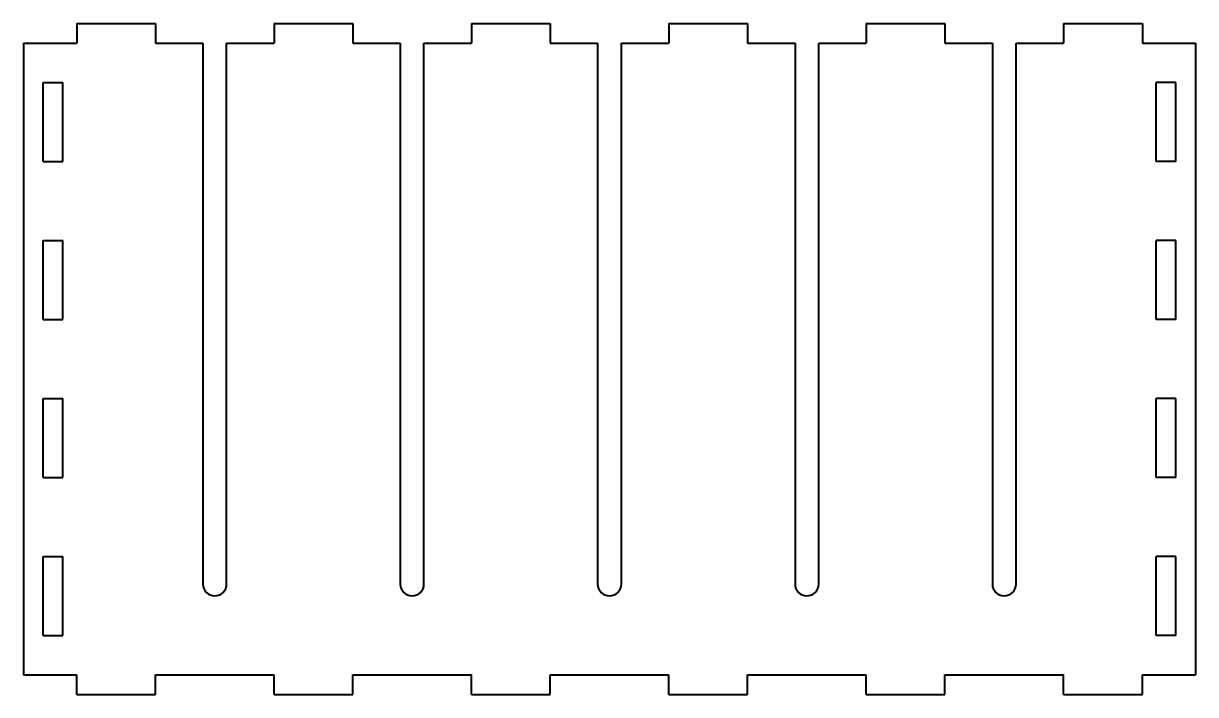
# Model space of a CAD drawing. Header units: inches. Extents: x 1.18 to 8.61, y -5.1 to -0.85.
import ezdxf

# ---------------------------------------------------------------- set-up
doc = ezdxf.new("R2010")
doc.units = ezdxf.units.IN
doc.header["$MEASUREMENT"] = 0
doc.layers.add('Visible', color=7, linetype='Continuous', lineweight=40)

msp = doc.modelspace()

# ---------------------------------------------------------------- linework, layer by layer
at = {"layer": 'Visible'}
for p, q in [((1.5218, -0.8502), (2.0218, -0.8502)), ((1.5218, -0.8502), (1.5218, -0.9752)), ((2.0218, -0.8502), (2.0218, -0.9752)), ((2.7718, -0.8502), (3.2718, -0.8502)), ((2.7718, -0.8502), (2.7718, -0.9752)), ((3.2718, -0.8502), (3.2718, -0.9752)), ((4.0218, -0.8502), (4.5218, -0.8502)), ((4.0218, -0.8502), (4.0218, -0.9752)), ((4.5218, -0.8502), (4.5218, -0.9752)), ((5.2718, -0.8502), (5.7718, -0.8502)), ((5.2718, -0.8502), (5.2718, -0.9752)), ((5.7718, -0.8502), (5.7718, -0.9752)), ((6.5218, -0.8502), (7.0218, -0.8502)), ((6.5218, -0.8502), (6.5218, -0.9752)), ((7.0218, -0.8502), (7.0218, -0.9752)), ((7.7718, -0.8502), (8.2718, -0.8502)), ((7.7718, -0.8502), (7.7718, -0.9752)), ((8.2718, -0.8502), (8.2718, -0.9752)), ((1.1846, -0.9752), (1.5218, -0.9752)), ((1.1846, -0.9752), (1.1846, -4.9752)), ((2.0218, -0.9752), (2.3218, -0.9752)), ((2.3218, -0.9752), (2.3218, -4.4002)), ((2.4718, -0.9752), (2.7718, -0.9752)), ((2.4718, -4.4002), (2.4718, -0.9752)), ((3.2718, -0.9752), (3.5718, -0.9752)), ((3.5718, -0.9752), (3.5718, -4.4002)), ((3.7218, -0.9752), (4.0218, -0.9752)), ((3.7218, -4.4002), (3.7218, -0.9752)), ((4.5218, -0.9752), (4.8218, -0.9752)), ((4.8218, -0.9752), (4.8218, -4.4002)), ((4.9718, -0.9752), (5.2718, -0.9752)), ((4.9718, -4.4002), (4.9718, -0.9752)), ((5.7718, -0.9752), (6.0718, -0.9752)), ((6.0718, -0.9752), (6.0718, -4.4002)), ((6.2218, -0.9752), (6.5218, -0.9752)), ((6.2218, -4.4002), (6.2218, -0.9752)), ((7.0218, -0.9752), (7.3218, -0.9752)), ((7.3218, -0.9752), (7.3218, -4.4002)), ((7.4718, -0.9752), (7.7718, -0.9752)), ((7.4718, -4.4002), (7.4718, -0.9752)), ((8.2718, -0.9752), (8.6089, -0.9752)), ((8.6089, -0.9752), (8.6089, -4.9752)), ((1.3096, -1.2252), (1.4346, -1.2252)), ((1.3096, -1.7252), (1.3096, -1.2252)), ((1.4346, -1.7252), (1.4346, -1.2252)), ((8.3589, -1.7252), (8.3589, -1.2252)), ((8.4839, -1.2252), (8.3589, -1.2252)), ((8.4839, -1.7252), (8.4839, -1.2252)), ((1.3096, -1.7252), (1.4346, -1.7252)), ((8.4839, -1.7252), (8.3589, -1.7252)), ((1.3096, -2.2252), (1.4346, -2.2252)), ((1.3096, -2.7252), (1.3096, -2.2252)), ((1.4346, -2.7252), (1.4346, -2.2252)), ((8.3589, -2.7252), (8.3589, -2.2252)), ((8.4839, -2.2252), (8.3589, -2.2252)), ((8.4839, -2.7252), (8.4839, -2.2252)), ((1.3096, -2.7252), (1.4346, -2.7252)), ((8.4839, -2.7252), (8.3589, -2.7252)), ((1.3096, -3.2252), (1.4346, -3.2252)), ((1.3096, -3.7252), (1.3096, -3.2252)), ((1.4346, -3.7252), (1.4346, -3.2252)), ((8.3589, -3.7252), (8.3589, -3.2252)), ((8.4839, -3.2252), (8.3589, -3.2252)), ((8.4839, -3.7252), (8.4839, -3.2252)), ((1.3096, -3.7252), (1.4346, -3.7252)), ((8.4839, -3.7252), (8.3589, -3.7252)), ((1.3096, -4.7252), (1.3096, -4.2252)), ((1.3096, -4.2252), (1.4346, -4.2252)), ((1.4346, -4.7252), (1.4346, -4.2252)), ((8.3589, -4.7252), (8.3589, -4.2252)), ((8.4839, -4.2252), (8.3589, -4.2252)), ((8.4839, -4.7252), (8.4839, -4.2252)), ((1.3096, -4.7252), (1.4346, -4.7252)), ((8.4839, -4.7252), (8.3589, -4.7252)), ((1.1846, -4.9752), (1.5218, -4.9752)), ((1.5218, -5.1002), (1.5218, -4.9752)), ((2.0218, -5.1002), (2.0218, -4.9752)), ((2.0218, -4.9752), (2.7718, -4.9752)), ((2.7718, -5.1002), (2.7718, -4.9752)), ((3.2718, -5.1002), (3.2718, -4.9752)), ((3.2718, -4.9752), (4.0218, -4.9752)), ((4.0218, -5.1002), (4.0218, -4.9752)), ((4.5218, -5.1002), (4.5218, -4.9752)), ((4.5218, -4.9752), (5.2718, -4.9752)), ((5.2718, -5.1002), (5.2718, -4.9752)), ((5.7718, -5.1002), (5.7718, -4.9752)), ((5.7718, -4.9752), (6.5218, -4.9752)), ((6.5218, -5.1002), (6.5218, -4.9752)), ((7.0218, -5.1002), (7.0218, -4.9752)), ((7.0218, -4.9752), (7.7718, -4.9752)), ((7.7718, -5.1002), (7.7718, -4.9752)), ((8.2718, -5.1002), (8.2718, -4.9752)), ((8.2718, -4.9752), (8.6089, -4.9752)), ((1.5218, -5.1002), (2.0218, -5.1002)), ((2.7718, -5.1002), (3.2718, -5.1002)), ((4.0218, -5.1002), (4.5218, -5.1002)), ((5.2718, -5.1002), (5.7718, -5.1002)), ((6.5218, -5.1002), (7.0218, -5.1002)), ((7.7718, -5.1002), (8.2718, -5.1002))]:
    msp.add_line(p, q, dxfattribs=at)
for centre in [(2.3968, -4.4002), (3.6468, -4.4002), (4.8968, -4.4002), (6.1468, -4.4002), (7.3968, -4.4002)]:
    msp.add_arc(centre, 0.075, 180, 0, dxfattribs=at)

doc.saveas('drawing.dxf')
